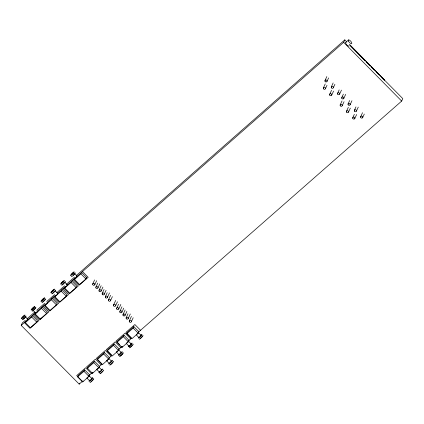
<?xml version="1.0" encoding="UTF-8"?>
<svg xmlns="http://www.w3.org/2000/svg" width="424" height="424" viewBox="0 0 424 424"><rect width="100%" height="100%" fill="white"/><g stroke="black" fill="none" stroke-linecap="round" stroke-linejoin="round"><path stroke-width="0.64" d="M25.255 316.776L25.286 317.072M25.424 316.776L28.196 319.585L25.959 321.8L26.05 321.471M35.261 308.142L32.982 310.315M37.434 311.237C39.029 310.236 36.157 313.537 35.78 313.013M45.103 299.503L42.819 301.681M54.908 290.981C58.666 293.064 58.077 294.505 55.459 295.74M64.734 282.193L62.545 284.446M64.782 282.23L67.549 285.039L65.317 287.255L65.402 286.926M74.619 273.597L77.391 276.406L75.159 278.621L75.419 278.054M88.743 375.887L89.098 375.775L87.18 377.842M89.098 375.775L91.87 378.584L89.639 380.8L89.899 380.233M92.909 379.639L90.99 381.701M98.628 367.666L98.94 367.142L101.712 369.945L99.476 372.161L99.969 371.323M108.809 358.476L111.581 361.285L109.35 363.501L109.434 363.167M110.367 364.401L110.696 364.401M118.476 349.837L118.513 350.134M118.651 349.837L121.423 352.646L119.186 354.861L119.446 354.3M126.209 343.382L128.488 341.203L131.26 344.012L129.029 346.228L129.113 345.894M130.046 347.129L131.488 346.154L132.129 345.062M138.33 332.564L141.097 335.373L138.865 337.589L138.955 337.26M142.141 336.428L140.217 338.49M82.675 381.075L79.187 384.133L21.2 325.378L22.334 322.918L25.323 320.3M25.35 322.6L31.699 317.03L32.367 315.578L37.407 320.682L36.734 322.134L30.39 327.704L25.35 322.6L26.023 321.148M35.187 313.967L41.536 308.391L42.209 306.939L47.244 312.043L46.576 313.495L40.227 319.071L35.187 313.967L35.86 312.509M45.029 305.328L51.378 299.757L52.046 298.305L57.086 303.409L56.413 304.861L50.064 310.432L45.029 305.328L45.474 304.358M40.227 319.071L40.672 318.101M54.866 296.694L61.215 291.118L61.888 289.666L66.923 294.77L66.255 296.222L59.906 301.798L54.866 296.694L55.316 295.724M64.708 288.055L71.052 282.485L71.725 281.033L76.765 286.136L76.092 287.589L69.743 293.159L64.708 288.055L65.376 286.603M74.545 279.421L80.894 273.846L81.567 272.394L86.602 277.497L85.934 278.95L79.585 284.525L74.545 279.421L75.218 277.964M92.739 283.926L94.594 279.925M94.769 284.716L96.619 280.714M95.893 287.117L97.743 283.115M97.918 287.907L99.767 283.905M99.041 290.308L101.156 285.734M101.066 291.097L102.915 287.096M102.189 293.498L104.039 289.497M104.214 294.288L106.064 290.286M105.338 296.689L107.187 292.687M107.362 297.478L109.477 292.904M108.486 299.879L110.6 295.305M110.516 300.669L112.365 296.668M77.603 376.856L78.276 375.404L84.625 369.834L89.66 374.938L88.992 376.39L82.643 381.96L77.603 376.856L83.952 371.286L84.625 369.834M113.558 305.015L115.672 300.441M79.187 384.133L79.643 383.148M115.582 305.81L117.432 301.803M87.445 368.223L88.118 366.771L94.462 361.195L99.502 366.299L98.829 367.756L92.485 373.327L87.445 368.223L93.794 362.647L94.462 361.195M82.643 381.96L83.093 380.996M116.706 308.206L118.556 304.204M118.731 308.995L120.845 304.421M97.313 359.557L97.986 358.105L104.336 352.535L109.371 357.639L108.703 359.091L102.354 364.661L97.313 359.557L103.663 353.987L104.336 352.535M119.854 311.396L121.969 306.822M92.485 373.327L92.93 372.357M121.879 312.186L123.734 308.184M123.002 314.587L125.117 310.013M107.155 350.918L107.829 349.466L114.173 343.896L119.213 349L118.54 350.452L112.19 356.028L107.155 350.918L113.505 345.348L114.173 343.896M125.032 315.376L126.882 311.375M126.151 317.777L128 313.776M116.992 342.285L117.665 340.832L124.015 335.262L129.05 340.366L128.382 341.818L122.033 347.389L116.992 342.285L123.342 336.714L124.015 335.262M128.18 318.567L130.295 313.993M129.299 320.968L131.413 316.394M131.329 321.758L133.178 317.756M126.834 333.646L127.502 332.193L133.852 326.623L138.892 331.727L138.219 333.179L131.869 338.755L126.834 333.646L133.184 328.075L133.852 326.623M122.033 347.389L122.478 346.419M324.996 80.571L326.846 76.564M76.437 276.893L343.673 42.331L344.813 39.867L346.668 41.748M323.385 87.938L325.235 83.931M327.021 81.36L328.611 77.926M346.482 41.897L346.631 41.573M325.409 88.727L326.994 85.293M331.292 86.947L333.142 82.945M329.681 94.319L331.531 90.312M333.322 87.742L334.907 84.307M331.706 95.108L333.561 91.102M337.594 93.328L339.179 89.899M339.619 94.117L341.468 90.116M341.781 97.573L343.366 94.139M340.17 104.94L342.02 100.939M343.806 98.363L345.655 94.361M342.195 105.735L344.044 101.728M348.078 103.954L349.662 100.52M346.466 111.321L348.316 107.32M350.102 104.744L351.957 100.737M348.491 112.111L350.341 108.109M354.374 110.335L355.964 106.901M352.763 117.702L354.347 114.273M356.404 111.125L358.254 107.118M354.793 118.492L356.642 114.491M360.676 116.717L362.525 112.71M362.7 117.506L364.285 114.072M138.41 332.151L401.666 101.082L402.8 98.622L349.45 44.568M45.728 304.199C45.463 305.381 49.052 301.485 47.271 302.604M122.324 353.992L122.287 353.701M138.298 332.681L136.406 334.631M54.807 291.161L52.83 293.048M102.613 371.291L100.636 373.178M112.487 362.631L111.809 363.426M24.884 317.576L25.111 317.306M74.311 274.121L73.22 275.25M108.502 359.001L107.998 359.568M118.338 350.367L116.415 352.053M109.609 362.933L109.837 362.663M121.921 354.496L122.149 354.226M26.452 320.963L26.723 320.671M98.4 367.937L97.833 368.52M119.679 354.024L119.95 353.733M24.613 317.868L24.02 318.429M36.565 312.038L36.856 311.746M121.651 354.793L121.057 355.354M107.707 359.859L106.53 360.654L109.302 363.458M110.404 362.08L110.701 361.805M111.517 363.718L110.94 364.221M26.818 318.986L34.779 312M36.766 310.251L44.732 303.261M46.72 301.517L54.685 294.526M56.673 292.777L64.639 285.792M66.128 284.478L74.592 277.052M76.082 275.743L344.813 39.867M21.2 325.378L26.177 321.01M27.173 320.136L35.706 312.647M37.323 311.227L45.585 303.976M47.032 302.704L55.539 295.242M57.373 293.631L65.222 286.741M66.981 285.193L75.445 277.768M345.804 42.315L348.533 39.92M85.627 278.356L86.602 277.497M88.642 375.834L92.13 372.776M99.094 366.659L102.078 364.036L96.407 358.301L105.353 350.447L111.019 356.192M108.533 358.375L111.533 355.741M118.868 349.302L121.985 346.567M128.456 340.885L131.44 338.267M76.511 276.925L76.792 276.692M27.316 320.109L27.592 319.876M97.536 368.795L96.656 369.315L99.428 372.124M120.543 353.171L120.819 352.938M23.744 318.663L23.188 318.991M140.498 335.665L141.097 335.373M110.982 361.571L111.581 361.285M120.782 355.588L120.225 355.916M101.108 370.237L101.712 369.945M91.271 378.876L91.87 378.584M77.03 276.517L77.391 276.406M67.193 285.151L67.549 285.039M27.836 319.696L28.196 319.585M130.899 344.124L131.26 344.012M121.063 352.757L121.423 352.646M136.215 334.743L138.818 337.552M349.864 44.849L384.494 79.94L384.345 80.263L382.04 77.926M350.637 46.11L364.953 60.611M366.336 62.015L369.569 65.291M371.419 67.162L374.185 69.971M376.496 72.308L378.341 74.179M343.673 42.331L401.666 101.082M82.516 271.556L88.187 277.301L79.24 285.156L73.569 279.411M140.54 330.28L134.869 324.54L125.923 332.395L131.588 338.135M80.894 273.846L85.934 278.95M133.184 328.075L138.219 333.179M72.679 280.195L78.345 285.935L69.398 293.79L63.733 288.05M130.698 338.919L125.032 333.174L116.081 341.029L119.573 344.564M71.052 282.485L76.092 287.589M123.342 336.714L128.382 341.818M126.67 343.848L128.981 346.185M120.861 347.553L115.19 341.813L106.244 349.668L111.91 355.407M62.837 288.829L68.508 294.574L59.561 302.429L53.89 296.683M61.215 291.118L66.255 296.222M113.505 345.348L118.54 350.452M116.367 352.015L119.139 354.824M53 297.468L58.666 303.208L49.719 311.062L44.054 305.322M51.378 299.757L56.413 304.861M103.663 353.987L108.703 359.091M43.158 306.101L48.829 311.847L39.883 319.701L34.212 313.956M101.151 364.857L95.48 359.112L86.533 366.967L87.842 368.292M41.536 308.391L46.576 313.495M93.794 362.647L98.829 367.756M33.443 310.787L35.754 313.124M33.321 314.741L38.987 320.48L30.04 328.335L24.375 322.595M91.308 373.491L85.643 367.751L76.696 375.6L82.362 381.346M31.699 317.03L36.734 322.134M83.952 371.286L88.992 376.39M86.819 377.954L89.591 380.763M74.979 272.939A2.629 0.392 -44.6 0 1 73.675 274.991A2.629 0.392 -44.6 0 1 71.529 276.363M65.137 281.578A2.629 0.392 -44.6 0 1 63.589 283.868A2.629 0.392 -44.6 0 1 61.867 284.7M91.319 378.563A2.629 0.392 -44.6 0 1 92.554 378.181A2.629 0.392 -44.6 0 1 89.591 381.118A2.629 0.392 -44.6 0 1 89.893 379.984M93.222 378.934A2.629 0.392 -44.6 0 1 92.474 380.556A2.629 0.392 -44.6 0 1 90.084 382.167M101.161 369.929A2.629 0.392 -44.6 0 1 102.465 369.436A2.629 0.392 -44.6 0 1 99.693 372.299A2.629 0.392 -44.6 0 1 99.349 371.795M103.377 370.115A2.629 0.392 -44.6 0 1 101.824 372.404A2.629 0.392 -44.6 0 1 100.101 373.237M111.491 360.877A2.629 0.392 -44.6 0 1 112.18 361.004A2.629 0.392 -44.6 0 1 109.429 363.734A2.629 0.392 -44.6 0 1 109.222 363.13M112.932 361.635A2.629 0.392 -44.6 0 1 112.185 363.257A2.629 0.392 -44.6 0 1 109.795 364.868M120.872 352.63A2.629 0.392 -44.6 0 1 122.101 352.243A2.629 0.392 -44.6 0 1 119.144 355.185A2.629 0.392 -44.6 0 1 119.441 354.045M122.775 352.996A2.629 0.392 -44.6 0 1 122.96 353.547A2.629 0.392 -44.6 0 1 120.443 356.049A2.629 0.392 -44.6 0 1 119.812 355.937M130.709 343.991A2.629 0.392 -44.6 0 1 132.012 343.498A2.629 0.392 -44.6 0 1 129.24 346.36A2.629 0.392 -44.6 0 1 128.901 345.857M132.924 344.177A2.629 0.392 -44.6 0 1 131.62 346.228A2.629 0.392 -44.6 0 1 129.474 347.595M140.551 335.358A2.629 0.392 -44.6 0 1 141.855 334.865A2.629 0.392 -44.6 0 1 139.083 337.721A2.629 0.392 -44.6 0 1 138.738 337.223M142.761 335.538A2.629 0.392 -44.6 0 1 141.462 337.589A2.629 0.392 -44.6 0 1 139.316 338.962M25.785 316.124A2.629 0.392 -44.6 0 1 24.481 318.175A2.629 0.392 -44.6 0 1 22.334 319.542M35.309 307.67A2.629 0.392 -44.6 0 1 35.499 308.221A2.629 0.392 -44.6 0 1 32.977 310.723A2.629 0.392 -44.6 0 1 32.346 310.612M45.665 298.788A2.629 0.392 -44.6 0 1 43.667 301.374A2.629 0.392 -44.6 0 1 42.188 301.973M55.3 290.212A2.629 0.392 -44.6 0 1 53.753 292.507A2.629 0.392 -44.6 0 1 52.025 293.339M349.09 45.644A2.449 0.89 48.7 0 1 346.721 44.849A2.449 0.89 48.7 0 1 346.069 42.278M22.133 317.788C24.544 316.929 25.27 313.914 22.133 317.788M31.97 309.154C34.386 308.296 35.107 305.28 31.97 309.154M41.812 300.515C44.223 299.657 44.949 296.641 41.812 300.515M51.649 291.882C54.065 291.023 54.786 288.007 51.649 291.882M61.491 283.243C63.902 282.384 64.628 279.368 61.491 283.243M71.327 274.609C73.744 273.75 74.465 270.735 71.327 274.609M325.044 81.344A1.087 1.002 24.8 0 0 326.899 81.588A1.087 1.002 24.8 0 0 326.088 79.956A1.087 1.002 24.8 0 0 325.044 81.344M352.81 118.482A1.087 1.002 24.8 0 0 354.665 118.725A1.087 1.002 24.8 0 0 353.855 117.093A1.087 1.002 24.8 0 0 352.81 118.482M337.637 94.107A1.087 1.002 24.8 0 0 339.491 94.351A1.087 1.002 24.8 0 0 338.686 92.718A1.087 1.002 24.8 0 0 337.637 94.107M331.34 87.726A1.087 1.002 24.8 0 0 333.195 87.969A1.087 1.002 24.8 0 0 332.384 86.337A1.087 1.002 24.8 0 0 331.34 87.726M329.729 95.098A1.087 1.002 24.8 0 0 331.584 95.336A1.087 1.002 24.8 0 0 330.773 93.704A1.087 1.002 24.8 0 0 329.729 95.098M346.514 112.1A1.087 1.002 24.8 0 0 348.369 112.344A1.087 1.002 24.8 0 0 347.558 110.712A1.087 1.002 24.8 0 0 346.514 112.1M323.433 88.717A1.087 1.002 24.8 0 0 325.282 88.955A1.087 1.002 24.8 0 0 324.477 87.323A1.087 1.002 24.8 0 0 323.433 88.717M360.718 117.496A1.087 1.002 24.8 0 0 362.573 117.734A1.087 1.002 24.8 0 0 361.767 116.102A1.087 1.002 24.8 0 0 360.718 117.496M354.422 111.115A1.087 1.002 24.8 0 0 356.277 111.353A1.087 1.002 24.8 0 0 355.466 109.721A1.087 1.002 24.8 0 0 354.422 111.115M348.125 104.733A1.087 1.002 24.8 0 0 349.98 104.972A1.087 1.002 24.8 0 0 349.169 103.339A1.087 1.002 24.8 0 0 348.125 104.733M341.829 98.352A1.087 1.002 24.8 0 0 343.679 98.591A1.087 1.002 24.8 0 0 342.873 96.963A1.087 1.002 24.8 0 0 341.829 98.352M340.212 105.719A1.087 1.002 24.8 0 0 342.067 105.963A1.087 1.002 24.8 0 0 341.262 104.331A1.087 1.002 24.8 0 0 340.212 105.719M113.606 305.794A1.087 1.002 24.8 0 0 115.455 306.038A1.087 1.002 24.8 0 0 114.65 304.406A1.087 1.002 24.8 0 0 113.606 305.794M116.754 308.985A1.087 1.002 24.8 0 0 118.609 309.229A1.087 1.002 24.8 0 0 117.798 307.596A1.087 1.002 24.8 0 0 116.754 308.985M119.902 312.175A1.087 1.002 24.8 0 0 121.757 312.419A1.087 1.002 24.8 0 0 120.946 310.787A1.087 1.002 24.8 0 0 119.902 312.175M123.05 315.366A1.087 1.002 24.8 0 0 124.905 315.61A1.087 1.002 24.8 0 0 124.094 313.977A1.087 1.002 24.8 0 0 123.05 315.366M126.198 318.556A1.087 1.002 24.8 0 0 128.053 318.8A1.087 1.002 24.8 0 0 127.242 317.168A1.087 1.002 24.8 0 0 126.198 318.556M108.533 300.658A1.087 1.002 24.8 0 0 110.388 300.902A1.087 1.002 24.8 0 0 109.578 299.27A1.087 1.002 24.8 0 0 108.533 300.658M105.385 297.468A1.087 1.002 24.8 0 0 107.24 297.712A1.087 1.002 24.8 0 0 106.429 296.079A1.087 1.002 24.8 0 0 105.385 297.468M102.237 294.277A1.087 1.002 24.8 0 0 104.087 294.521A1.087 1.002 24.8 0 0 103.281 292.889A1.087 1.002 24.8 0 0 102.237 294.277M99.089 291.087A1.087 1.002 24.8 0 0 100.939 291.33A1.087 1.002 24.8 0 0 100.133 289.698A1.087 1.002 24.8 0 0 99.089 291.087M95.935 287.896A1.087 1.002 24.8 0 0 97.79 288.14A1.087 1.002 24.8 0 0 96.985 286.507A1.087 1.002 24.8 0 0 95.935 287.896M71.439 275.017A2.629 0.392 -44.6 0 0 74.221 271.89A2.629 0.392 -44.6 0 0 71.338 274.174A2.629 0.392 -44.6 0 0 71.439 275.017M61.597 283.651A2.629 0.392 -44.6 0 0 64.384 280.524A2.629 0.392 -44.6 0 0 61.496 282.808A2.629 0.392 -44.6 0 0 61.597 283.651M22.239 318.196A2.629 0.392 -44.6 0 0 25.027 315.069A2.629 0.392 -44.6 0 0 22.138 317.353A2.629 0.392 -44.6 0 0 22.239 318.196M32.081 309.562A2.629 0.392 -44.6 0 0 34.863 306.435A2.629 0.392 -44.6 0 0 31.98 308.72A2.629 0.392 -44.6 0 0 32.081 309.562M41.918 300.923A2.629 0.392 -44.6 0 0 44.706 297.796A2.629 0.392 -44.6 0 0 41.817 300.081A2.629 0.392 -44.6 0 0 41.918 300.923M51.76 292.29A2.629 0.392 -44.6 0 0 54.542 289.163A2.629 0.392 -44.6 0 0 51.659 291.447A2.629 0.392 -44.6 0 0 51.76 292.29M129.347 321.747A1.087 1.002 24.8 0 0 131.202 321.991A1.087 1.002 24.8 0 0 130.396 320.359A1.087 1.002 24.8 0 0 129.347 321.747M92.787 284.705A1.087 1.002 24.8 0 0 94.642 284.949A1.087 1.002 24.8 0 0 93.837 283.317A1.087 1.002 24.8 0 0 92.787 284.705M348.586 41.208A2.449 0.89 48.7 0 0 351.607 43.699A2.449 0.89 48.7 0 0 350.023 40.524A2.449 0.89 48.7 0 0 348.586 41.208"/></g></svg>
